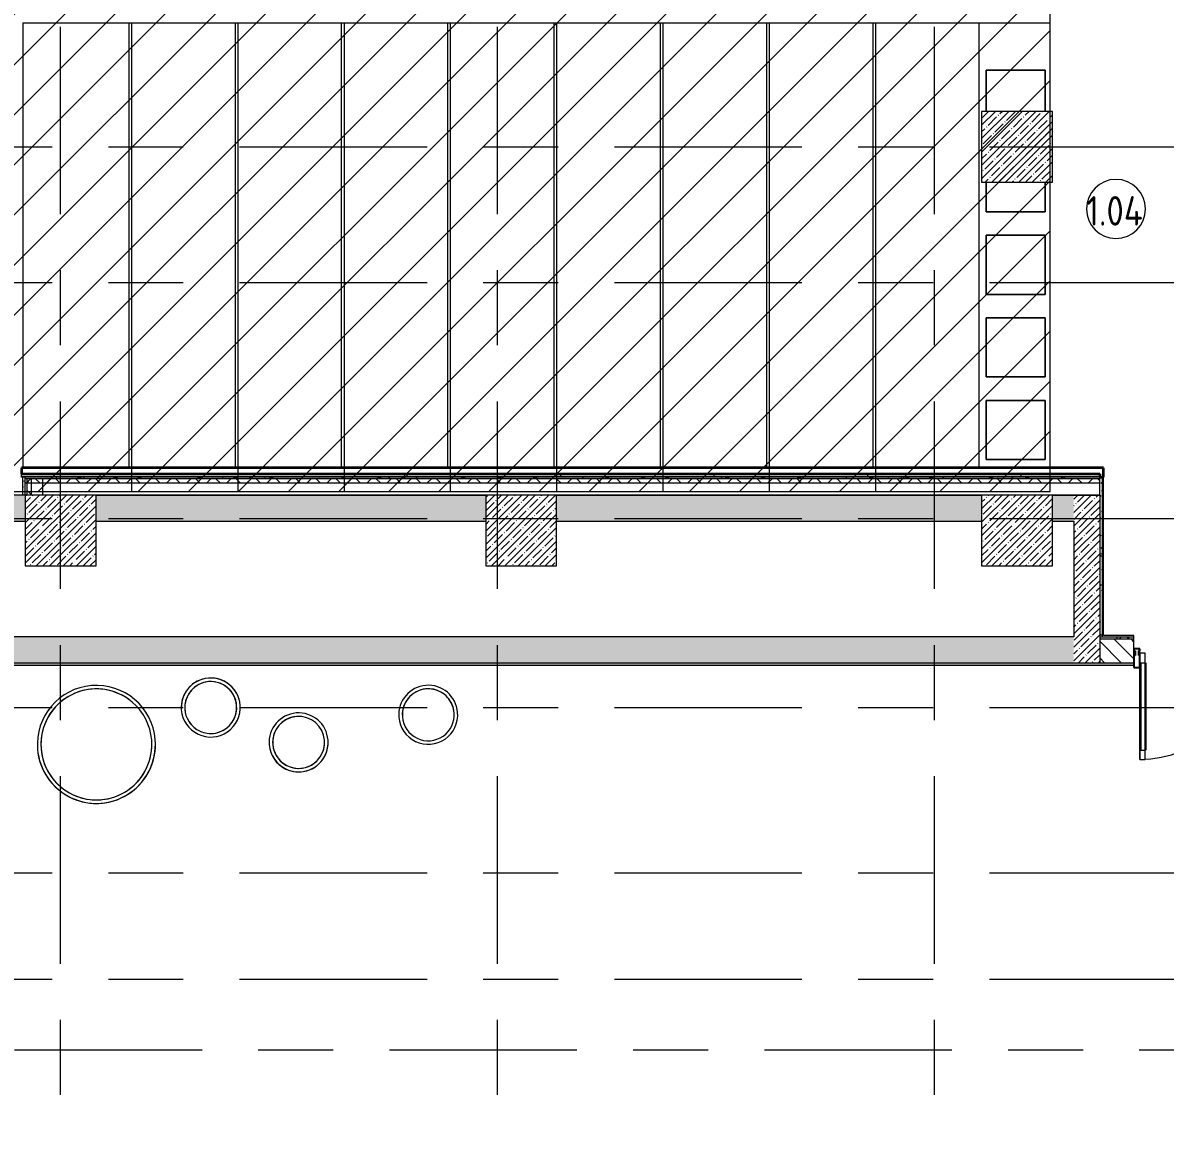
# Model space of a CAD drawing. Header units: millimetres. Extents: x -2911 to 185427, y -8553 to 29000.
# Drawn here: x 21890 to 31564, y 9778 to 19200 of the extents above; entities that cross this region are included whole.
import ezdxf

# ---------------------------------------------------------------- set-up
doc = ezdxf.new("R2010")
doc.units = ezdxf.units.MM
doc.linetypes.add('Осевая', pattern=[3175, 635, -476.25, 1587.5, -476.25])
for name, color, linetype, lineweight in [('A-AREA-IDEN', 7, 'Continuous', 9), ('A-DETL', 7, 'Continuous', 9), ('A-DETL-GENF', 7, 'Continuous', 9), ('A-DOOR', 7, 'Continuous', 9), ('A-DOOR-1', 7, 'Continuous', 13), ('A-GLAZ-CWMG', 7, 'Continuous', 9), ('A-GLAZ-CWMG-1', 7, 'Continuous', 25), ('A-WALL', 7, 'Continuous', 9), ('A-WALL-2', 7, 'Continuous', 35), ('A-WALL-PATT', 7, 'Continuous', 9), ('I-WALL', 7, 'Continuous', 9), ('S-COLS', 7, 'Continuous', 9), ('S-STRS', 7, 'Continuous', 13), ('Оси-2', 7, 'Осевая', 9)]:
    doc.layers.add(name, color=color, linetype=linetype, lineweight=lineweight)
for name, color, linetype, lineweight, true_color in [('A-DETL-GENF-1', 7, 'Continuous', 9, 0xc0c0c0), ('A-WALL-1', 7, 'Continuous', 9, 0x3c3c3c), ('A-WALL-FNSH-1', 7, 'Continuous', 9, 0x3c3c3c), ('I-FURN-1', 7, 'Continuous', 9, 0xf0f0f0)]:
    doc.layers.add(name, color=color, linetype=linetype, lineweight=lineweight, true_color=true_color)
doc.styles.add('GOST Common_1', font='GOST_Common.ttf', dxfattribs={"width": 0.9, "height": 250})
pattern_1 = [(45, (0, 0), (-57.02463, 57.02463), []), (45, (57.025, 0), (-57.02463, 57.02463), [100.806, -20.161, 3.353, -16.808])]
pattern_2 = [(0, (0, 0), (121.92, 30.48), [10.058, -81.382, 10.058, -81.382, -487.68]), (0, (0, 0), (121.92, 30.48), [-182.88, 10.058, -172.822, 10.058, -81.382, -213.36]), (0, (0, 0), (121.92, 30.48), [-457.2, 10.058, -50.902, 10.058, -142.342]), (120, (45.72, 15.24), (-87.356454, 90.345817), [10.058, -81.382, 10.058, -81.382, -487.68]), (120, (45.72, 15.24), (-87.356454, 90.345817), [-182.88, 10.058, -172.822, 10.058, -81.382, -213.36]), (120, (45.72, 15.24), (-87.356454, 90.345817), [-457.2, 10.058, -50.902, 10.058, -142.342]), (240, (60.96, 76.2), (-34.563546, -120.825817), [10.058, -81.382, 10.058, -81.382, -487.68]), (240, (60.96, 76.2), (-34.563546, -120.825817), [-182.88, 10.058, -172.822, 10.058, -81.382, -213.36]), (240, (60.96, 76.2), (-34.563546, -120.825817), [-457.2, 10.058, -50.902, 10.058, -142.342])]
pattern_3 = [(135, (0, 0), (-84.8528, -84.8528), []), (225, (0, 0), (84.8528, -84.8528), [])]

# ---------------------------------------------------------------- blocks, each defined once
blk = doc.blocks.new('BSC_Колонна _Прямоугольная - 600х600-V7-План размещения напольных электротехнических лючков и розеток 2 этажа в осях 1-12')
at = {"layer": 'S-COLS'}
h = blk.add_hatch(dxfattribs=at)
h.set_pattern_fill('FP_10', color=256, style=0, pattern_type=2)
h.set_pattern_definition([(45, (-26110, -14900), (-57.02463, 57.02463), []), (45, (-26052.975, -14900), (-57.02463, 57.02463), [100.806, -20.161, 3.353, -16.808])])
h.paths.add_polyline_path([(-300, -300), (300, -300), (300, 300), (-300, 300), (-300, -63.5)])
for p, q in [((300, 300), (-300, 300)), ((-300, 300), (-300, -300)), ((300, -300), (300, 300)), ((-300, -300), (300, -300))]:
    blk.add_line(p, q, dxfattribs=at)
blk = doc.blocks.new('BSC_Колонна _Прямоугольная - 600х600-V35-План размещения напольных электротехнических лючков и розеток 2 этажа в осях 1-12')
at = {"layer": 'S-COLS'}
h = blk.add_hatch(dxfattribs=at)
h.set_pattern_fill('FP_43', color=256, style=0, pattern_type=2)
h.set_pattern_definition([(45, (-30310, -14900), (-57.02463, 57.02463), []), (45, (-30252.975, -14900), (-57.02463, 57.02463), [100.806, -20.161, 3.353, -16.808])])
h.paths.add_polyline_path([(-300, -300), (300, -300), (300, 300), (-300, 300)])
for p, q in [((300, 300), (-300, 300)), ((-300, 300), (-300, -300)), ((300, -300), (300, 300)), ((-300, -300), (300, -300))]:
    blk.add_line(p, q, dxfattribs=at)
blk = doc.blocks.new('BSC_Колонна _Прямоугольная - 600х600-V50-План размещения напольных электротехнических лючков и розеток 2 этажа в осях 1-12')
at = {"layer": 'S-COLS'}
h = blk.add_hatch(dxfattribs=at)
h.set_pattern_fill('FP_62', color=256, style=0, pattern_type=2)
h.set_pattern_definition([(45, (-22210, -14900), (-57.02463, 57.02463), []), (45, (-22152.975, -14900), (-57.02463, 57.02463), [100.806, -20.161, 3.353, -16.808])])
h.paths.add_polyline_path([(-300, -300), (300, -300), (300, 300), (-300, 300), (-300, -63.5)])
for p, q in [((300, 300), (-300, 300)), ((-300, 300), (-300, -300)), ((300, -300), (300, 300)), ((-300, -300), (300, -300))]:
    blk.add_line(p, q, dxfattribs=at)
blk = doc.blocks.new('ПУФ_500 - 1_50в-32041615-План размещения напольных электротехнических лючков и розеток 2 этажа в осях 1-12')
at = {"layer": 'I-FURN-1'}
for radius, start, end in [(250, 360, 180), (250, 0, 180), (220, 102.85714, 180), (220, 115.71429, 180), (220, 77.14286, 115.71429), (220, 0, 102.85714), (220, 12.85714, 77.14286), (250, 180, 360), (250, 180, 282.85714), (220, 180, 218.57143), (220, 180, 360), (220, 282.85714, 360), (220, 360, 12.85714), (250, 282.85714, 360), (220, 218.57143, 270), (220, 270, 282.85714)]:
    blk.add_arc((0, 0), radius, start, end, dxfattribs=at)
blk = doc.blocks.new('ПУФ_500 - 1_50б-32041553-План размещения напольных электротехнических лючков и розеток 2 этажа в осях 1-12')
at = {"layer": 'I-FURN-1'}
for radius, start, end in [(250, 360, 180), (250, 115.71429, 167.14286), (220, 64.28571, 180), (220, 102.85714, 180), (250, 0, 115.71429), (220, 0, 102.85714), (220, 360, 64.28571), (250, 167.14286, 180), (250, 180, 360), (220, 180, 360), (220, 321.42857, 360), (250, 180, 360), (220, 180, 270), (220, 295.71429, 321.42857), (220, 270, 295.71429)]:
    blk.add_arc((0, 0), radius, start, end, dxfattribs=at)
blk = doc.blocks.new('ПУФ_500 - 1_50а-V114-План размещения напольных электротехнических лючков и розеток 2 этажа в осях 1-12')
at = {"layer": 'I-FURN-1'}
for radius, start, end in [(250, 360, 180), (250, 0, 180), (220, 360, 180), (220, 0, 180), (250, 180, 360), (220, 180, 360), (220, 180, 192.85714), (220, 295.71429, 360), (250, 180, 360), (220, 192.85714, 231.42857), (220, 231.42857, 257.14286), (220, 257.14286, 295.71429)]:
    blk.add_arc((0, 0), radius, start, end, dxfattribs=at)
blk = doc.blocks.new('ПУФ2 - 1_52б-25464744-План размещения напольных электротехнических лючков и розеток 2 этажа в осях 1-12')
at = {"layer": 'I-FURN-1'}
for radius, start, end in [(500, 360, 180), (500, 0, 117), (500, 117, 180), (470, 360, 180), (470, 108, 135), (470, 81, 108), (470, 0, 81), (470, 135, 180), (500, 180, 360), (470, 180, 225), (470, 180, 225), (470, 225, 360), (470, 315, 360), (500, 180, 360), (470, 225, 297), (470, 297, 315)]:
    blk.add_arc((0, 0), radius, start, end, dxfattribs=at)
blk = doc.blocks.new('Подушка 500500  - Подушка 500х500 _второго цвета_-V147-План размещения напольных электротехнических лючков и розеток 2 этажа в осях 1-12')
at = {"layer": 'I-FURN-1'}
for p, q in [((250, 250), (-250, 250)), ((-250, 250), (-250, -100)), ((-250, -100), (-250, 250)), ((-250, 250), (250, 250)), ((250, -100), (250, 250)), ((250, 250), (250, -100))]:
    blk.add_line(p, q, dxfattribs=at)
blk = doc.blocks.new('Подушка 500500  - Подушка 500500 -V148-План размещения напольных электротехнических лючков и розеток 2 этажа в осях 1-12')
at = {"layer": 'I-FURN-1'}
for p, q in [((-250, 0), (-250, -250)), ((-250, -250), (-250, 0)), ((250, -250), (250, 0)), ((250, 0), (250, -250)), ((-250, -250), (250, -250)), ((250, -250), (-250, -250))]:
    blk.add_line(p, q, dxfattribs=at)
blk = doc.blocks.new('Подушка 500500  - Подушка 500500 -V149-План размещения напольных электротехнических лючков и розеток 2 этажа в осях 1-12')
at = {"layer": 'I-FURN-1'}
for p, q in [((250, 250), (-250, 250)), ((-250, 250), (-250, -250)), ((-250, -250), (-250, 250)), ((-250, 250), (250, 250)), ((250, -250), (250, 250)), ((250, 250), (250, -250)), ((-250, -250), (250, -250)), ((250, -250), (-250, -250))]:
    blk.add_line(p, q, dxfattribs=at)
blk = doc.blocks.new('Подушка 500500  - Подушка 500х500 _второго цвета_-V150-План размещения напольных электротехнических лючков и розеток 2 этажа в осях 1-12')
at = {"layer": 'I-FURN-1'}
for p, q in [((250, 250), (-250, 250)), ((-250, 250), (-250, -250)), ((-250, -250), (-250, 250)), ((-250, 250), (250, 250)), ((250, -250), (250, 250)), ((250, 250), (250, -250)), ((-250, -250), (250, -250)), ((250, -250), (-250, -250))]:
    blk.add_line(p, q, dxfattribs=at)
blk = doc.blocks.new('Дверь_Витражная_остекление_ - Д-39_л_ Актовый-32481803-План размещения напольных электротехнических лючков и розеток 2 этажа в осях 1-12')
at = {"layer": 'A-DETL-GENF'}
for p, q in [((650, 920), (605, 920)), ((605, 920), (605, 20)), ((650, 920), (605, 920)), ((605, 920), (605, 20)), ((650, 920), (650, 140)), ((650, 140), (650, 920)), ((596, 840), (596, 100)), ((650, 840), (605, 840)), ((640, 840), (640, 100)), ((-660, 420), (-615, 420)), ((-660, 420), (-660, 140)), ((-615, 420), (-660, 420)), ((-660, 420), (-660, 140)), ((-615, 420), (-615, 20)), ((-615, 20), (-615, 420)), ((-660, 340), (-615, 340)), ((-650, 340), (-650, 140)), ((-606, 340), (-606, 100)), ((-650, 100), (-615, 100)), ((650, 100), (605, 100)), ((-615, 20), (-650, 20)), ((-650, 20), (-615, 20)), ((605, 20), (650, 20)), ((605, 20), (650, 20)), ((650, 40), (650, 20)), ((650, 20), (650, 40))]:
    blk.add_line(p, q, dxfattribs=at)
at = {"layer": 'A-DOOR'}
for p, q in [((650, 920), (650, 140)), ((-650, 420), (-650, 140)), ((-650, 40), (-650, 20)), ((650, 40), (650, 20))]:
    blk.add_line(p, q, dxfattribs=at)
for centre, radius, start, end in [((650, 20), 900, 90, 180), ((-650, 20), 400, 360, 90)]:
    blk.add_arc(centre, radius, start, end, dxfattribs=at)
at = {"layer": 'A-DOOR-1'}
for p, q in [((-650, 20), (-660, 20)), ((-660, 20), (-660, -20)), ((-650, -20), (-650, 20)), ((660, 20), (650, 20)), ((650, 20), (650, -20)), ((660, -20), (660, 20)), ((-660, -20), (-650, -20)), ((650, -20), (660, -20))]:
    blk.add_line(p, q, dxfattribs=at)
blk = doc.blocks.new('Прямоугольный импост - Импост структурный с накладкой - 160мм Темный-32479277-План размещения напольных электротехнических лючков и розеток 2 этажа в осях 1-12')
at = {"layer": 'A-GLAZ-CWMG-1'}
for p, q in [((0, 140), (-50, 140)), ((-50, 140), (-50, 40)), ((0, 40), (0, 140)), ((-50, 40), (-40, 40)), ((-40, 0), (-50, 0)), ((-50, 0), (-50, -17)), ((-40, 40), (-40, 0)), ((-10, 0), (-10, 40)), ((-10, 40), (0, 40)), ((0, 0), (-10, 0)), ((0, -17), (0, 0)), ((-50, -17), (0, -17))]:
    blk.add_line(p, q, dxfattribs=at)
blk = doc.blocks.new('Перекрытия 2 - Перекрытия 4-32990152-План размещения напольных электротехнических лючков и розеток 2 этажа в осях 1-12')
at = {"layer": 'S-STRS'}
for p, q in [((21910, 19180), (22810, 19180)), ((21910, 19180), (21910, 15410.8)), ((22810, 19180), (23710, 19180)), ((22810, 15410.8), (22810, 19180)), ((23710, 19180), (24610, 19180)), ((23710, 15410.8), (23710, 19180)), ((24610, 19180), (25510, 19180)), ((24610, 15410.8), (24610, 19180)), ((25510, 19180), (26410, 19180)), ((25510, 15410.8), (25510, 19180)), ((26410, 19180), (27310, 19180)), ((26410, 15410.8), (26410, 19180)), ((27310, 19180), (28210, 19180)), ((27310, 15410.8), (27310, 19180)), ((28210, 19180), (29110, 19180)), ((28210, 15410.8), (28210, 19180)), ((29110, 19180), (30010, 19180)), ((29110, 15410.8), (29110, 19180)), ((30010, 19180), (30610, 19180)), ((30010, 15410.8), (30010, 19180)), ((30610, 18430), (30610, 19180)), ((30610, 15410.8), (30610, 17830))]:
    blk.add_line(p, q, dxfattribs=at)
blk = doc.blocks.new('Стены наклон_ амфитеатр - Стены наклон_ амфитеатр-32992696-План размещения напольных электротехнических лючков и розеток 2 этажа в осях 1-12')
at = {"layer": 'A-WALL-PATT'}
h = blk.add_hatch(dxfattribs=at)
h.set_pattern_fill('FP_97', color=256, style=0, pattern_type=2)
h.set_pattern_definition([(0, (26444.5, 15393.4), (0, 246.1), []), (90, (26444.5, 15393.4), (-1300, 8e-14), [])])
h.paths.add_polyline_path([(30993.5, 15353.9), (31010, 15353.9), (31010, 15380.7), (21879, 15380.7), (21879, 15353.9), (30633.9, 15353.9)])
h = blk.add_hatch(dxfattribs=at)
h.set_pattern_fill('FP_96', color=256, style=0, pattern_type=2)
h.set_pattern_definition([(180, (26444.5, 15352), (-4e-13, -3050), []), (270, (26444.5, 15352), (1300, 8e-14), [])])
h.paths.add_polyline_path([(31007.5, 15350), (31010, 15350), (31010, 15353.9), (21879, 15353.9), (21879, 15350), (30633.9, 15350)])
at = {"layer": 'A-WALL'}
for p, q in [((21879, 15353.9), (21879, 15380.7)), ((21879, 15350), (21879, 15353.9)), ((30590, 15353.9), (21879, 15353.9)), ((31010, 15353.9), (30590, 15353.9))]:
    blk.add_line(p, q, dxfattribs=at)
at = {"layer": 'A-WALL-2'}
for p, q in [((30590, 15430.8), (21879, 15430.8)), ((21879, 15430.8), (21879, 15380.7)), ((31041, 15430.8), (30590, 15430.8)), ((31041, 15350), (31041, 15430.8)), ((21879, 15380.7), (30590, 15380.7)), ((30590, 15380.7), (31010, 15380.7)), ((31010, 15380.7), (31010, 15350)), ((31010, 15350), (31041, 15350))]:
    blk.add_line(p, q, dxfattribs=at)
blk = doc.blocks.new('BSC_Колонна _Прямоугольная - 600х600-V166-План размещения напольных электротехнических лючков и розеток 2 этажа в осях 1-12')
at = {"layer": 'S-COLS'}
h = blk.add_hatch(dxfattribs=at)
h.set_pattern_fill('FP_98', color=256, style=0, pattern_type=2)
h.set_pattern_definition([(45, (-30310, -18150), (-57.02463, 57.02463), []), (45, (-30252.975, -18150), (-57.02463, 57.02463), [100.806, -20.161, 3.353, -16.808])])
h.paths.add_polyline_path([(-300, -300), (300, -300), (300, 300), (-300, 300)])
for p, q in [((280, 300), (-300, 300)), ((-300, 300), (-300, -300)), ((300, 300), (280, 300)), ((300, -300), (300, 300)), ((-300, -300), (280, -300)), ((280, -300), (300, -300))]:
    blk.add_line(p, q, dxfattribs=at)
blk = doc.blocks.new('Марка_Помещения - Номер-25198446-План размещения напольных электротехнических лючков и розеток 2 этажа в осях 1-12')
at = {"layer": 'A-AREA-IDEN'}
for start, end in [(360, 180), (180, 360)]:
    blk.add_arc((0, 0), 2.5, start, end, dxfattribs=at)

msp = doc.modelspace()

# ---------------------------------------------------------------- hatches: boundary and pattern name
at = {"layer": 'A-DETL-GENF-1'}
h = msp.add_hatch(dxfattribs=at)
h.set_pattern_fill('FP_100', color=256, style=0, pattern_type=2)
h.set_pattern_definition([(45, (0, 0), (-212.132, 212.132), [])])
h.paths.add_polyline_path([(30590, 15231), (30590, 26500), (21910, 26500), (21910, 26900), (14760, 26900), (14760, 24680), (14310.3, 24680), (14310.3, 15231), (27981.9, 15231)])
at = {"layer": 'I-WALL'}
h = msp.add_hatch(dxfattribs=at)
h.set_pattern_fill('FP_87', color=256, style=0, pattern_type=2)
h.set_pattern_definition(pattern_2)
h.paths.add_polyline_path([(21910, 15200), (21910, 15350), (21890, 15350), (21890, 15200)])
h = msp.add_hatch(dxfattribs=at)
h.set_pattern_fill('FP_91', color=256, style=0, pattern_type=2)
h.set_pattern_definition([(0, (0, 0), (406.4, 101.6), [33.528, -271.272, 33.528, -271.272, -1625.6]), (0, (0, 0), (406.4, 101.6), [-609.6, 33.528, -576.072, 33.528, -271.272, -711.2]), (0, (0, 0), (406.4, 101.6), [-1524, 33.528, -169.672, 33.528, -474.472]), (120, (152.4, 50.8), (-291.18818, 301.15272), [33.528, -271.272, 33.528, -271.272, -1625.6]), (120, (152.4, 50.8), (-291.18818, 301.15272), [-609.6, 33.528, -576.072, 33.528, -271.272, -711.2]), (120, (152.4, 50.8), (-291.18818, 301.15272), [-1524, 33.528, -169.672, 33.528, -474.472]), (240, (203.2, 254), (-115.21182, -402.75272), [33.528, -271.272, 33.528, -271.272, -1625.6]), (240, (203.2, 254), (-115.21182, -402.75272), [-609.6, 33.528, -576.072, 33.528, -271.272, -711.2]), (240, (203.2, 254), (-115.21182, -402.75272), [-1524, 33.528, -169.672, 33.528, -474.472])])
h.paths.add_polyline_path([(31010, 15337), (31010, 15350), (21910, 15350), (21910, 15337), (30633.9, 15337)])
h = msp.add_hatch(dxfattribs=at)
h.set_pattern_fill('FP_92', color=256, style=0, pattern_type=2)
h.set_pattern_definition(pattern_3)
h.paths.add_polyline_path([(31010, 15300), (31010, 15337), (21910, 15337), (21910, 15300), (30633.9, 15300)])
h = msp.add_hatch(dxfattribs=at)
h.set_pattern_fill('FP_92', color=256, style=0, pattern_type=2)
h.set_pattern_definition(pattern_3)
h.paths.add_polyline_path([(21923, 15200), (21960, 15200), (21960, 15337), (21923, 15337), (21923, 15231)])
h = msp.add_hatch(dxfattribs=at)
h.set_pattern_fill('FP_87', color=256, style=0, pattern_type=2)
h.set_pattern_definition(pattern_2)
h.paths.add_polyline_path([(31010, 14000), (31030, 14000), (31030, 15350), (31010, 15350), (31010, 14836.5)])
h = msp.add_hatch(dxfattribs=at)
h.set_pattern_fill('FP_15', color=256, style=0, pattern_type=2)
h.set_pattern_definition(pattern_1)
h.paths.add_polyline_path([(30790, 14980), (30790, 15200), (30610, 15200), (30610, 14980), (30633.9, 14980)])
h.paths.add_polyline_path([(30010, 14980), (30010, 15200), (26410, 15200), (26410, 14980), (27981.9, 14980)])
h.paths.add_polyline_path([(25810, 14980), (25810, 15200), (22510, 15200), (22510, 14980), (25329.9, 14980)])
h.paths.add_polyline_path([(21910, 14980), (21910, 15200), (18710.3, 15200), (18710.3, 14980), (20210, 14980)])
h.paths.add_polyline_path([(17705.4, 14980), (18110.3, 14980), (18110.3, 15200), (14320, 15200), (14320, 14980), (17539.7, 14980)])
h = msp.add_hatch(dxfattribs=at)
h.set_pattern_fill('FP_15', color=256, style=0, pattern_type=2)
h.set_pattern_definition(pattern_1)
h.paths.add_polyline_path([(30790, 13780), (31010, 13780), (31010, 15200), (30790, 15200), (30790, 14000)])
h = msp.add_hatch(dxfattribs=at)
h.set_pattern_fill('FP_15', color=256, style=0, pattern_type=2)
h.set_pattern_definition(pattern_1)
h.paths.add_polyline_path([(20210, 13780), (30790, 13780), (30790, 14000), (20210, 14000), (20210, 13790)])
h = msp.add_hatch(dxfattribs=at)
h.set_pattern_fill('FP_87', color=256, style=0, pattern_type=2)
h.set_pattern_definition(pattern_2)
h.paths.add_polyline_path([(32990, 13980), (32990, 14000), (32700, 14000), (32700, 13980)])
h.paths.add_polyline_path([(31010, 13980), (31300, 13980), (31300, 14000), (31010, 14000)])
h = msp.add_hatch(dxfattribs=at)
h.set_pattern_fill('FP_11', color=256, style=0, pattern_type=2)
h.set_pattern_definition([(135, (0, 0), (-70.71068, -70.71068), [])])
h.paths.add_polyline_path([(33010, 13780), (33010, 13980), (32700, 13980), (32700, 13780)])
h.paths.add_polyline_path([(31300, 13780), (31300, 13980), (31010, 13980), (31010, 13780)])
h = msp.add_hatch(dxfattribs=at)
h.set_pattern_fill('FP_87', color=256, style=0, pattern_type=2)
h.set_pattern_definition(pattern_2)
h.paths.add_polyline_path([(34230, 13760), (34230, 13780), (32700, 13780), (32700, 13760), (33285.9, 13760)])
h.paths.add_polyline_path([(30633.9, 13760), (31300, 13760), (31300, 13780), (20230, 13780), (20230, 13760), (27981.9, 13760)])

# ---------------------------------------------------------------- linework, layer by layer
at = {"layer": 'A-DETL'}
for p, q in [((30590, 15231), (30590, 26500)), ((22810, 19200), (22810, 15231)), ((23710, 19200), (23710, 15231)), ((24610, 19200), (24610, 15231)), ((25510, 19200), (25510, 15231)), ((26410, 19200), (26410, 15231)), ((27310, 19200), (27310, 15231)), ((28210, 19200), (28210, 15231)), ((29110, 19200), (29110, 15231)), ((14310.3, 15231), (30590, 15231))]:
    msp.add_line(p, q, dxfattribs=at)
at = {"layer": 'A-WALL'}
for p, q in [((31010, 15337), (21910, 15337)), ((31010, 15300), (21910, 15300)), ((21923, 15337), (21923, 15200)), ((21960, 15337), (21960, 15200)), ((31010, 15200), (31010, 13780)), ((31300, 13980), (31010, 13980)), ((20210, 13780), (31300, 13780))]:
    msp.add_line(p, q, dxfattribs=at)
at = {"layer": 'A-WALL-1'}
for p, q in [((31030, 15350), (21890, 15350)), ((21910, 15200), (21910, 15350)), ((22060, 15337), (21910, 15337)), ((22060, 15200), (22060, 15337)), ((31010, 15200), (31010, 15350)), ((21910, 15200), (18710.3, 15200)), ((25810, 15200), (22510, 15200)), ((22510, 15200), (25810, 15200)), ((30010, 15200), (26410, 15200)), ((26410, 15200), (30010, 15200)), ((31010, 15200), (30610, 15200)), ((30610, 15200), (31010, 15200)), ((20210, 14980), (21910, 14980)), ((22510, 14980), (25810, 14980)), ((26410, 14980), (30010, 14980)), ((30610, 14980), (30790, 14980)), ((30790, 14980), (30790, 14000)), ((30790, 14000), (20210, 14000)), ((31010, 14000), (31300, 14000)), ((31300, 13760), (31300, 14000)), ((20230, 13760), (31300, 13760))]:
    msp.add_line(p, q, dxfattribs=at)
at = {"layer": 'A-WALL-FNSH-1'}
for p, q in [((21890, 15350), (21879, 15350)), ((21890, 15200), (21890, 15350)), ((31041, 15350), (31030, 15350)), ((31030, 15350), (31030, 14000)), ((31041, 14011), (31041, 15350)), ((31300, 14011), (31041, 14011)), ((31300, 14000), (31300, 14011)), ((20231, 13759), (31300, 13759)), ((31300, 13759), (31300, 13760))]:
    msp.add_line(p, q, dxfattribs=at)
at = {"layer": 'Оси-2'}
for p, q in [((22210, 593.7), (22210, 24898.1)), ((25910, 593.7), (25910, 24898.1)), ((29610, 593.7), (29610, 24898.1)), ((389, 18150), (35990, 18150)), ((389, 17000), (35990, 17000)), ((389, 15000), (35390, 15000)), ((389, 13400), (35390, 13400)), ((389, 12000), (35390, 12000)), ((389, 11100), (35990, 11100)), ((1659, 10500), (35990, 10500))]:
    msp.add_line(p, q, dxfattribs=at)

# ---------------------------------------------------------------- block references
at = {"layer": 'A-AREA-IDEN', "xscale": 99.99999999999993, "yscale": 99.99999999999993, "zscale": 99.99999999999993}
msp.add_blockref('Марка_Помещения - Номер-25198446-План размещения напольных электротехнических лючков и розеток 2 этажа в осях 1-12', (31147.2, 17623.8), dxfattribs=at)
at = {"layer": 'A-DOOR', "rotation": 180}
msp.add_blockref('Дверь_Витражная_остекление_ - Д-39_л_ Актовый-32481803-План размещения напольных электротехнических лючков и розеток 2 этажа в осях 1-12', (32000, 13880), dxfattribs=at)
at = {"layer": 'A-GLAZ-CWMG', "rotation": 180}
msp.add_blockref('Прямоугольный импост - Импост структурный с накладкой - 160мм Темный-32479277-План размещения напольных электротехнических лючков и розеток 2 этажа в осях 1-12', (31300, 13880), dxfattribs=at)
at = {"layer": 'A-WALL'}
msp.add_blockref('Стены наклон_ амфитеатр - Стены наклон_ амфитеатр-32992696-План размещения напольных электротехнических лючков и розеток 2 этажа в осях 1-12', (0, 0), dxfattribs=at)
at = {"layer": 'I-FURN-1'}
for name, p in [('Подушка 500500  - Подушка 500х500 _второго цвета_-V147-План размещения напольных электротехнических лючков и розеток 2 этажа в осях 1-12', (30299, 18550)), ('Подушка 500500  - Подушка 500500 -V148-План размещения напольных электротехнических лючков и розеток 2 этажа в осях 1-12', (30299, 17850)), ('Подушка 500500  - Подушка 500500 -V149-План размещения напольных электротехнических лючков и розеток 2 этажа в осях 1-12', (30299, 17150)), ('Подушка 500500  - Подушка 500х500 _второго цвета_-V150-План размещения напольных электротехнических лючков и розеток 2 этажа в осях 1-12', (30299, 16450)), ('Подушка 500500  - Подушка 500х500 _второго цвета_-V150-План размещения напольных электротехнических лючков и розеток 2 этажа в осях 1-12', (30299, 15750))]:
    msp.add_blockref(name, p, dxfattribs=at)
at = {"layer": 'I-FURN-1', "rotation": 184.6613193387897}
for name, p in [('ПУФ_500 - 1_50в-32041615-План размещения напольных электротехнических лючков и розеток 2 этажа в осях 1-12', (23481.3, 13400)), ('ПУФ2 - 1_52б-25464744-План размещения напольных электротехнических лючков и розеток 2 этажа в осях 1-12', (22512.8, 13087.5)), ('ПУФ_500 - 1_50а-V114-План размещения напольных электротехнических лючков и розеток 2 этажа в осях 1-12', (25323.2, 13338.5)), ('ПУФ_500 - 1_50б-32041553-План размещения напольных электротехнических лючков и розеток 2 этажа в осях 1-12', (24225.6, 13104.6))]:
    msp.add_blockref(name, p, dxfattribs=at)
at = {"layer": 'S-COLS'}
for name, p in [('BSC_Колонна _Прямоугольная - 600х600-V166-План размещения напольных электротехнических лючков и розеток 2 этажа в осях 1-12', (30310, 18150)), ('BSC_Колонна _Прямоугольная - 600х600-V50-План размещения напольных электротехнических лючков и розеток 2 этажа в осях 1-12', (22210, 14900)), ('BSC_Колонна _Прямоугольная - 600х600-V7-План размещения напольных электротехнических лючков и розеток 2 этажа в осях 1-12', (26110, 14900)), ('BSC_Колонна _Прямоугольная - 600х600-V35-План размещения напольных электротехнических лючков и розеток 2 этажа в осях 1-12', (30310, 14900))]:
    msp.add_blockref(name, p, dxfattribs=at)
at = {"layer": 'S-STRS'}
msp.add_blockref('Перекрытия 2 - Перекрытия 4-32990152-План размещения напольных электротехнических лючков и розеток 2 этажа в осях 1-12', (-20, 20), dxfattribs=at)

# ---------------------------------------------------------------- texts
at = {"layer": 'A-AREA-IDEN', "insert": (30896.3, 17732.3), "char_height": 250, "width": 627.721, "attachment_point": 1, "style": 'GOST Common_1'}
msp.add_mtext('1.04', dxfattribs=at)

doc.saveas('drawing.dxf')
